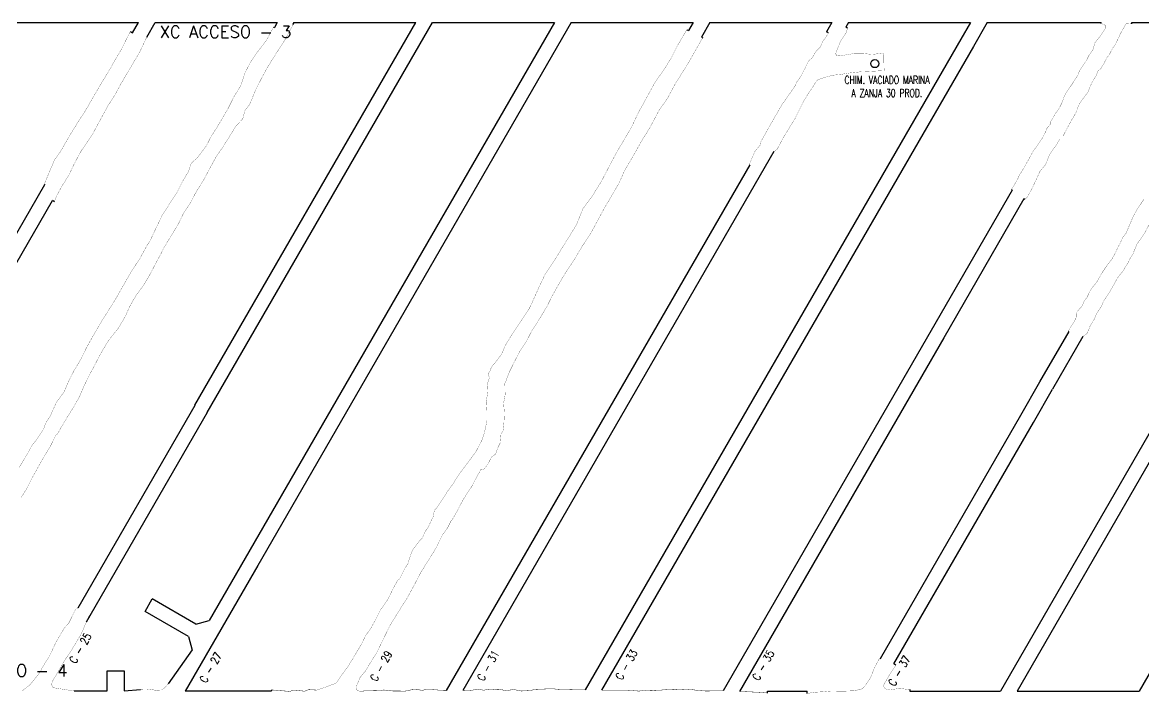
# Model space of a CAD drawing. Header units: millimetres. Extents: x -28 to 1943, y -5245 to 2752.
# Drawn here: x 987.2 to 1267.3, y 2086.6 to 2254.3 of the extents above; entities that cross this region are included whole.
import ezdxf
from ezdxf.enums import TextEntityAlignment as Align

# ---------------------------------------------------------------- set-up
doc = ezdxf.new("R2010")
doc.units = ezdxf.units.MM
doc.styles.add('ROMANS', font='romans.shx', dxfattribs={"width": 0.8})
doc.styles.add('ROMANT', font='romant.shx', dxfattribs={"height": 3})

msp = doc.modelspace()

# ---------------------------------------------------------------- linework, layer by layer
at = {"linetype": 'Continuous'}
for points in [[(985.687, 2254.314), (1016.165, 2254.314)], [(985.687, 2254.314), (1016.165, 2254.314)], [(1014.126, 2252.018), (1014.661, 2251.709)], [(1014.126, 2252.018), (1014.661, 2251.709)], [(1014.661, 2251.709), (1016.165, 2254.314)], [(1014.661, 2251.709), (1016.165, 2254.314)], [(1018.213, 2250.66), (1020.322, 2254.314)], [(1018.213, 2250.66), (1020.322, 2254.314)], [(1020.322, 2254.314), (1050.817, 2254.314)], [(1020.322, 2254.314), (1050.817, 2254.314)], [(1030.213, 2158.656), (1085.441, 2254.314)], [(1030.213, 2158.656), (1085.441, 2254.314)], [(1033.331, 2156.856), (1089.598, 2254.314)], [(1033.331, 2156.856), (1089.598, 2254.314)], [(1120.093, 2254.314), (1042.813, 2120.461)], [(1120.093, 2254.314), (1042.813, 2120.461)], [(1124.262, 2254.314), (1045.94, 2118.656)], [(1124.262, 2254.314), (1045.94, 2118.656)], [(1049.912, 2253.162), (1050.092, 2253.058)], [(1049.912, 2253.162), (1050.092, 2253.058)], [(1050.817, 2254.314), (1050.092, 2253.058)], [(1050.817, 2254.314), (1050.092, 2253.058)], [(1054.974, 2254.314), (1054.733, 2253.896)], [(1054.974, 2254.314), (1054.733, 2253.896)], [(1054.843, 2253.833), (1054.733, 2253.896)], [(1054.843, 2253.833), (1054.733, 2253.896)], [(1054.974, 2254.314), (1085.441, 2254.314)], [(1054.974, 2254.314), (1085.441, 2254.314)], [(1089.598, 2254.314), (1120.093, 2254.314)], [(1089.598, 2254.314), (1120.093, 2254.314)], [(1124.262, 2254.314), (1154.735, 2254.314)], [(1124.262, 2254.314), (1154.735, 2254.314)], [(1153.151, 2252.498), (1153.566, 2252.289)], [(1153.151, 2252.498), (1153.566, 2252.289)], [(1154.735, 2254.314), (1153.566, 2252.289)], [(1154.735, 2254.314), (1153.566, 2252.289)], [(1158.892, 2254.314), (1156.789, 2250.671)], [(1158.892, 2254.314), (1156.789, 2250.671)], [(1189.39, 2254.314), (1188.046, 2251.985)], [(1189.39, 2254.314), (1188.046, 2251.985)], [(1193.547, 2254.314), (1192.859, 2253.121)], [(1193.547, 2254.314), (1192.859, 2253.121)], [(1193.305, 2252.864), (1192.859, 2253.121)], [(1193.305, 2252.864), (1192.859, 2253.121)], [(1224.031, 2254.314), (1221.606, 2250.112)], [(1224.031, 2254.314), (1221.606, 2250.112)], [(1228.191, 2254.314), (1224.725, 2248.311)], [(1228.191, 2254.314), (1224.725, 2248.311)], [(1327.669, 2253.844), (1231.506, 2087.286)], [(1327.669, 2253.844), (1231.506, 2087.286)], [(1332.096, 2254.314), (1235.663, 2087.286)], [(1332.096, 2254.314), (1235.663, 2087.286)], [(1221.606, 2250.112), (1127.767, 2087.578)], [(1221.606, 2250.112), (1127.767, 2087.578)], [(1156.789, 2250.671), (1157.125, 2250.502)], [(1156.789, 2250.671), (1157.125, 2250.502)], [(1188.525, 2251.709), (1188.046, 2251.985)], [(1188.525, 2251.709), (1188.046, 2251.985)], [(1224.723, 2248.312), (1131.862, 2087.471)], [(1224.723, 2248.312), (1131.862, 2087.471)], [(1174.908, 2222.029), (1097.21, 2087.453)], [(1174.908, 2222.029), (1097.21, 2087.453)], [(1168.852, 2218.74), (1093.051, 2087.449)], [(1168.852, 2218.74), (1093.051, 2087.449)], [(965.38, 2166.356), (992.771, 2213.796)], [(965.38, 2166.356), (992.771, 2213.796)], [(992.607, 2213.891), (992.771, 2213.796)], [(992.607, 2213.891), (992.771, 2213.796)], [(1337.749, 2211.273), (1266.165, 2087.286)], [(1337.749, 2211.273), (1266.165, 2087.286)], [(963.923, 2156.632), (994.627, 2209.811)], [(963.923, 2156.632), (994.627, 2209.811)], [(995.159, 2209.504), (994.627, 2209.811)], [(995.159, 2209.504), (994.627, 2209.811)], [(1214.2, 2177.338), (1162.22, 2087.306)], [(1214.2, 2177.338), (1162.22, 2087.306)], [(1217.317, 2175.538), (1166.316, 2087.201)], [(1217.317, 2175.538), (1166.316, 2087.201)], [(1030.216, 2158.654), (1000.976, 2108.008)], [(1030.216, 2158.654), (1000.976, 2108.008)], [(1033.334, 2156.854), (1003.08, 2104.453)], [(1033.334, 2156.854), (1003.08, 2104.453)], [(1201.512, 2095.389), (1236.613, 2156.185)], [(1201.512, 2095.389), (1236.613, 2156.185)], [(1204.902, 2094.06), (1239.731, 2154.385)], [(1204.902, 2094.06), (1239.731, 2154.385)], [(1042.808, 2120.464), (1033.824, 2104.906)], [(1042.808, 2120.464), (1033.824, 2104.906)], [(1045.928, 2118.663), (1027.807, 2087.286)], [(1045.928, 2118.663), (1027.807, 2087.286)], [(1017.806, 2107.164), (1019.606, 2110.282)], [(1017.806, 2107.164), (1019.606, 2110.282)], [(1030.473, 2104.008), (1019.606, 2110.282)], [(1030.473, 2104.008), (1019.606, 2110.282)], [(1028.673, 2100.89), (1017.806, 2107.164)], [(1028.673, 2100.89), (1017.806, 2107.164)], [(1030.473, 2104.008), (1033.838, 2104.909)], [(1030.473, 2104.008), (1033.838, 2104.909)], [(1028.673, 2100.89), (1029.575, 2097.524)], [(1028.673, 2100.89), (1029.575, 2097.524)], [(1029.57, 2097.539), (1023.533, 2089.039)], [(1029.57, 2097.539), (1023.533, 2089.039)], [(1201.324, 2095.498), (1201.512, 2095.389)], [(1201.324, 2095.498), (1201.512, 2095.389)], [(1205.389, 2093.779), (1204.902, 2094.06)], [(1205.389, 2093.779), (1204.902, 2094.06)], [(1008.334, 2092.29), (1012.534, 2092.29)], [(1008.334, 2087.29), (1008.334, 2092.29)], [(1008.334, 2092.29), (1012.534, 2092.29)], [(1008.334, 2087.29), (1008.334, 2092.29)], [(1012.534, 2092.29), (1012.534, 2087.29)], [(1012.534, 2092.29), (1012.534, 2087.29)], [(1000.104, 2087.289), (1008.334, 2087.29)], [(1000.104, 2087.289), (1008.334, 2087.29)], [(1012.534, 2087.29), (1016.613, 2087.649)], [(1012.534, 2087.29), (1016.613, 2087.649)], [(1027.81, 2087.291), (1049.353, 2087.292)], [(1027.81, 2087.291), (1049.353, 2087.292)], [(1049.353, 2087.572), (1049.353, 2087.292)], [(1049.353, 2087.572), (1049.353, 2087.292)], [(1173.296, 2086.781), (1173.296, 2087.286)], [(1173.296, 2087.286), (1183.174, 2087.286)], [(1173.296, 2086.781), (1173.296, 2087.286)], [(1173.296, 2087.286), (1183.174, 2087.286)], [(1183.174, 2086.67), (1183.174, 2087.286)], [(1183.174, 2086.67), (1183.174, 2087.286)], [(1208.838, 2087.623), (1208.838, 2087.286)], [(1208.838, 2087.623), (1208.838, 2087.286)], [(1208.838, 2087.286), (1231.506, 2087.286)], [(1208.838, 2087.286), (1231.506, 2087.286)], [(1235.663, 2087.286), (1266.165, 2087.286)], [(1235.663, 2087.286), (1266.165, 2087.286)]]:
    msp.add_lwpolyline(points, dxfattribs=at)
at = {"color": 5, "linetype": 'Continuous', "const_width": 0.05}
for points in [[(1014.126, 2252.018), (1013.09, 2250.04), (1012.023, 2247.852), (1010.028, 2244.453), (1009.36, 2243.228), (1008.124, 2241.154), (1007.2, 2239.682), (1004.528, 2235.127), (1003.175, 2232.722), (1001.29, 2229.812), (999.007, 2226.131), (996.656, 2222.032), (995.145, 2219.942), (994.112, 2217.467), (992.607, 2213.891)], [(1040.459, 2228.377), (1042.186, 2230.18), (1042.773, 2232.362), (1043.872, 2233.733), (1045.495, 2237.612), (1046.867, 2240.315), (1048.41, 2243.153), (1050.733, 2246.865), (1052.551, 2249.639), (1053.709, 2251.746), (1054.843, 2253.833)], [(1049.912, 2253.162), (1048.128, 2249.87), (1045.467, 2246.379), (1044.052, 2244.204), (1042.704, 2241.614), (1041.688, 2238.447)], [(995.159, 2209.504), (995.719, 2211.042), (997.01, 2213.407), (998.708, 2216.05), (999.905, 2218.592), (1001.677, 2221.97), (1004.712, 2226.439), (1006.73, 2230.231), (1008.554, 2233.552), (1010.204, 2236.093), (1011.866, 2239.153), (1012.84, 2240.82), (1014.095, 2242.895), (1016.522, 2247.043), (1018.213, 2250.66)], [(992.18, 2152.288), (992.522, 2152.971), (993.048, 2154.323), (994.231, 2156.224), (995.6, 2159.331), (997.615, 2162.099), (998.945, 2165.2), (1000.052, 2167.326), (1001.855, 2170.37), (1003.109, 2172.958), (1004.895, 2176.169), (1007.021, 2179.768), (1008.939, 2182.805), (1010.589, 2185.458), (1012.17, 2188.268), (1014.397, 2192.141), (1016.571, 2195.441), (1018.267, 2198.553), (1018.911, 2199.507), (1020.304, 2202.429), (1022.013, 2206.003), (1023.216, 2207.807), (1024.145, 2209.438), (1025.672, 2211.621), (1027.229, 2214.721), (1028.561, 2216.908), (1029.371, 2219.184), (1030.783, 2220.411), (1033.098, 2223.473), (1034.282, 2225.779), (1036.243, 2228.881), (1038.564, 2232.869), (1040.013, 2235.786), (1041.688, 2238.447)], [(1008.885, 2175.18), (1011.113, 2177.899), (1012.814, 2180.819), (1014.042, 2183.508), (1015.53, 2186.08), (1017.401, 2188.621), (1018.916, 2191.159), (1020.267, 2193.754), (1021.854, 2196.707), (1022.399, 2197.843), (1024.041, 2200.548), (1026.124, 2203.985), (1027.286, 2206.407), (1029.149, 2209.282), (1030.374, 2211.651), (1032.431, 2214.951), (1034.266, 2218.426), (1035.688, 2220.988), (1037.111, 2222.991), (1039.153, 2226.229), (1040.459, 2228.377)], [(986.877, 2135.674), (988.221, 2137.829), (989.451, 2140.287), (990.913, 2142.919), (992.408, 2145.584), (994.126, 2148.406), (995.474, 2151.145), (995.977, 2151.587), (996.944, 2153.335), (998.268, 2155.537), (999.999, 2158.329), (1001.445, 2160.874), (1002.61, 2163.606), (1003.779, 2166.036), (1005.278, 2168.829), (1006.305, 2170.807), (1007.456, 2172.861), (1008.885, 2175.18)], [(986.403, 2143.209), (988.601, 2146.898), (989.502, 2148.574), (990.851, 2150.276), (992.18, 2152.288)]]:
    msp.add_lwpolyline(points, dxfattribs=at)
at = {"linetype": 'Continuous'}
for points, const_width in [([(1125.552, 2203.72), (1127.203, 2207.802), (1129.481, 2210.867), (1131.886, 2214.754), (1131.887, 2214.768), (1134.214, 2219.242), (1135.797, 2222.162), (1137.524, 2225.093), (1139.318, 2228.12), (1140.99, 2231.683), (1142.777, 2234.91), (1145.196, 2239.368), (1147.163, 2242.12), (1149.192, 2245.305), (1150.893, 2248.688), (1153.151, 2252.498)], 0.05), ([(1193.305, 2252.864), (1192.979, 2251.799), (1191.534, 2249.586), (1190.807, 2247.769), (1190.34, 2246.502), (1190.549, 2246.049), (1191.09, 2245.945), (1192.042, 2246.067), (1195.021, 2246.562), (1196.954, 2246.569), (1199.423, 2246.323), (1202.33, 2246.636), (1202.433, 2242.277)], 0.05), ([(1122.982, 2192.023), (1124.969, 2194.939), (1126.925, 2198.263), (1129.071, 2201.52), (1131.27, 2205.56), (1132.412, 2207.687), (1134.59, 2211.404), (1136.086, 2213.916), (1137.604, 2217.32), (1139.945, 2221.311), (1141.868, 2224.732), (1143.838, 2227.882), (1146.154, 2232.243), (1148.313, 2235.378), (1150.551, 2239.505), (1152.365, 2242.289), (1153.889, 2244.805), (1155.782, 2248.183), (1157.125, 2250.502)], 0.05), ([(1168.852, 2218.74), (1168.765, 2218.832), (1170.146, 2222.055), (1171.495, 2223.716), (1171.623, 2224.492), (1173.207, 2227.303), (1174.796, 2230.106), (1176.276, 2232.661), (1176.803, 2233.604), (1180.123, 2238.327), (1180.654, 2239.476), (1181.741, 2241.018), (1182.669, 2242.862), (1183.581, 2244.696), (1184.456, 2245.434), (1185.454, 2247.159), (1186.494, 2248.159), (1187.094, 2249.546), (1187.99, 2250.767), (1188.525, 2251.709)], 0.05), ([(1202.433, 2242.277), (1198.163, 2242.047), (1196.808, 2241.999), (1193.993, 2241.71), (1191.465, 2241.301), (1189.553, 2241.125), (1187.548, 2240.551), (1186.015, 2240.072), (1185.547, 2239.702), (1184.26, 2237.624), (1183.49, 2236.576), (1182.15, 2234.301), (1180.173, 2230.292), (1177.299, 2225.619), (1175.727, 2222.654), (1174.908, 2222.029)], 0.05), ([(1083.454, 2119.027), (1083.892, 2120.563), (1084.599, 2122.449), (1086.225, 2124.632), (1087.136, 2125.626), (1087.652, 2126.921), (1088.625, 2128.362), (1089.287, 2129.87), (1089.741, 2130.731), (1090.08, 2132.391), (1090.769, 2133.193), (1092.914, 2136.409), (1093.033, 2136.708), (1094.621, 2138.875), (1096.251, 2141.432), (1098.366, 2144.258), (1100.469, 2147.09), (1102.049, 2150.136), (1102.663, 2152.179), (1103.21, 2154.86), (1103.207, 2157.389), (1103.066, 2159.621), (1103.335, 2161.676), (1103.227, 2163.805), (1103.81, 2165.544), (1103.489, 2166.545), (1104.15, 2167.478), (1104.158, 2167.785), (1104.698, 2168.668), (1105.322, 2169.369), (1106.863, 2171.444), (1107.699, 2173.421), (1109.387, 2176.285), (1111.515, 2179.454), (1113.595, 2182.486), (1114.291, 2183.895), (1116.054, 2187.81), (1117.619, 2191.158), (1119.811, 2194.449), (1121.74, 2197.583), (1123.343, 2200.149), (1125.552, 2203.72)], 0.05), ([(1071.651, 2087.2), (1070.888, 2087.369), (1070.497, 2087.808), (1070.735, 2088.793), (1071.53, 2090.718), (1072.856, 2092.27), (1073.927, 2094.082), (1075.708, 2096.904), (1077.257, 2100.121), (1078.984, 2103.654), (1080.866, 2106.744), (1083.176, 2110.327), (1085.112, 2113.886), (1086.673, 2116.888), (1088.826, 2120.327), (1090.615, 2123.205), (1091.047, 2124.174), (1092.11, 2126.295), (1092.155, 2126.361), (1093.344, 2127.983), (1094.229, 2129.762), (1094.54, 2130.082), (1096.026, 2132.707), (1096.654, 2133.962), (1097.272, 2135.073), (1098.259, 2136.667), (1099.454, 2138.455), (1100.415, 2140.326), (1101.695, 2142.608), (1102.467, 2142.708), (1103.311, 2143.723), (1104.377, 2145.771), (1105.394, 2146.466), (1105.855, 2147.913), (1106.532, 2149.3), (1106.719, 2151.465), (1107.205, 2152.156), (1107.44, 2154.152), (1107.567, 2156.593), (1107.378, 2159.218), (1107.747, 2161.276), (1107.689, 2164.096), (1108.88, 2167.148), (1110.12, 2169.64), (1111.486, 2172.269), (1113.028, 2174.559), (1114.347, 2177.134), (1115.338, 2178.633), (1118.272, 2183.488), (1119.475, 2185.947), (1121.099, 2188.82), (1122.982, 2192.023)], 0.05), ([(1068.473, 2093.39), (1069.707, 2095.392), (1070.841, 2097.261), (1071.885, 2099), (1072.862, 2101.064), (1074.206, 2102.974), (1075.461, 2105.238), (1076.623, 2107.568), (1077.639, 2108.94), (1078.639, 2110.503), (1079.743, 2112.831), (1080.853, 2114.879), (1080.974, 2115.058), (1081.376, 2115.27), (1082.777, 2118.087), (1083.454, 2119.027)], 0.05), ([(986.992, 2087.268), (988.126, 2088.102), (989.161, 2088.962), (991.672, 2092.107), (992.051, 2092.983), (992.905, 2094.434), (993.595, 2095.429), (994.443, 2097.137), (995.536, 2099.478), (996.678, 2101.427), (997.73, 2103.148), (998.715, 2104.213), (1000.361, 2107.526), (1001.258, 2108.23)], 0.05), ([(1003.859, 2106.227), (1003.222, 2104.804), (1002.659, 2103.409), (1001.781, 2101.461), (1000.055, 2098.5), (998.723, 2096.459), (997.53, 2094.652), (996.09, 2092.09), (994.79, 2089.964), (994.385, 2088.866), (994.864, 2088.112), (1000.104, 2087.289)], 0.05), ([(1183.174, 2086.67), (1185.15, 2086.979), (1187.281, 2087.106), (1189.273, 2087.303), (1191.896, 2087.234), (1194.972, 2087.341), (1196.966, 2087.833), (1197.853, 2088.79), (1199.113, 2090.767), (1200.01, 2093.079), (1201.324, 2095.498)], 0.05), ([(1060.631, 2087.516), (1062.266, 2088.03), (1063.989, 2088.692), (1065.544, 2089.196), (1066.972, 2091.348), (1068.473, 2093.39)], 0.05), ([(1205.389, 2093.779), (1203.603, 2091.065), (1202.271, 2088.665), (1202.504, 2087.882), (1203.796, 2087.591), (1206.34, 2087.937), (1208.838, 2087.623)], 0.05), ([(1016.613, 2087.649), (1018.214, 2087.621), (1018.74, 2087.721), (1020.529, 2087.466), (1022.191, 2087.572), (1023.533, 2089.039)], 0.05), ([(1060.631, 2087.516), (1058.66, 2087.635), (1057.652, 2087.238), (1054.915, 2087.533), (1053.967, 2087.182), (1049.353, 2087.572)], 0.1), ([(1093.051, 2087.449), (1091.764, 2087.475), (1089.526, 2087.637), (1087.897, 2087.698), (1087.179, 2087.462), (1086.363, 2087.548), (1085.715, 2087.71), (1084.271, 2087.596), (1083.352, 2087.328), (1082.384, 2087.245), (1081.386, 2087.293), (1079.666, 2087.292), (1077.418, 2087.55), (1076.613, 2087.412), (1075.393, 2087.37), (1074.044, 2087.353), (1072.509, 2087.304), (1071.651, 2087.2)], 0.1), ([(1127.767, 2087.578), (1127.084, 2087.597), (1124.954, 2087.603), (1121.097, 2087.701), (1119.426, 2087.859), (1115.192, 2087.684), (1114.114, 2087.414), (1111.788, 2087.282), (1110.693, 2087.498), (1109.852, 2087.657), (1108.562, 2087.464), (1107.66, 2087.328), (1107.535, 2087.376), (1107.029, 2087.614), (1106.492, 2087.719), (1105.717, 2087.703), (1105.435, 2087.583), (1104.697, 2087.747), (1103.532, 2087.71), (1102.604, 2087.52), (1102.328, 2087.501), (1101.909, 2087.564), (1101.539, 2087.747), (1098.811, 2087.427), (1097.21, 2087.453)], 0.1), ([(1162.22, 2087.306), (1160.466, 2087.312), (1157.816, 2087.287), (1155.524, 2087.468), (1154.512, 2087.638), (1153.057, 2087.746), (1150.218, 2087.606), (1148.497, 2087.663), (1146.794, 2087.525), (1144.819, 2087.437), (1143.037, 2087.491), (1141.19, 2087.265), (1137.971, 2087.507), (1135.128, 2087.495), (1131.862, 2087.471)], 0.1), ([(1173.296, 2086.781), (1171.314, 2086.955), (1166.316, 2087.201)], 0.1)]:
    msp.add_lwpolyline(points, dxfattribs=dict(at, const_width=const_width))
for points in [[(1158.892, 2254.314), (1189.39, 2254.314)], [(1158.892, 2254.314), (1189.39, 2254.314)], [(1193.547, 2254.314), (1224.031, 2254.314)], [(1193.547, 2254.314), (1224.031, 2254.314)], [(1228.191, 2254.314), (1256.639, 2254.314)], [(1228.191, 2254.314), (1256.639, 2254.314)], [(1256.639, 2254.086), (1256.639, 2254.314)], [(1256.639, 2254.086), (1256.639, 2254.314)], [(1264.338, 2253.962), (1264.338, 2254.314)], [(1264.338, 2254.314), (1279.626, 2254.314)], [(1264.338, 2253.962), (1264.338, 2254.314)], [(1264.338, 2254.314), (1279.626, 2254.314)], [(1234.463, 2212.435), (1214.2, 2177.338)], [(1234.463, 2212.435), (1214.2, 2177.338)], [(1237.339, 2210.216), (1217.317, 2175.538)], [(1237.339, 2210.216), (1217.317, 2175.538)], [(1234.252, 2212.557), (1234.463, 2212.435)], [(1234.252, 2212.557), (1234.463, 2212.435)], [(1237.565, 2210.085), (1237.339, 2210.216)], [(1237.565, 2210.085), (1237.339, 2210.216)], [(1241.341, 2164.531), (1248.634, 2177.124)], [(1241.341, 2164.531), (1248.634, 2177.124)], [(1252.095, 2175.875), (1244.481, 2162.713)], [(1252.095, 2175.875), (1244.481, 2162.713)], [(1236.613, 2156.185), (1241.341, 2164.531)], [(1236.613, 2156.185), (1241.341, 2164.531)], [(1239.731, 2154.385), (1244.481, 2162.713)], [(1239.731, 2154.385), (1244.481, 2162.713)]]:
    msp.add_lwpolyline(points)
at = {"const_width": 0.05}
for points in [[(1234.252, 2212.557), (1235.647, 2214.927), (1236.081, 2215.73), (1236.081, 2215.91), (1237.597, 2218.353), (1238.087, 2219.286), (1238.702, 2220.353), (1239.671, 2222.145), (1241.051, 2224.022), (1241.98, 2225.451), (1242.854, 2227.143), (1243.18, 2227.993), (1243.912, 2228.786), (1243.944, 2229.443), (1244.581, 2230.414), (1245.146, 2231.434), (1245.804, 2232.329), (1246.228, 2233.011), (1246.582, 2233.672), (1246.854, 2234.225), (1247.098, 2234.9), (1247.527, 2236.028), (1248.097, 2237.067), (1248.952, 2238.24), (1249.824, 2239.545), (1250.947, 2241.308), (1251.217, 2242.241), (1251.722, 2243.014), (1252.679, 2244.36), (1252.816, 2244.508), (1253.644, 2246.141), (1254.566, 2247.407), (1254.996, 2248.817), (1255.087, 2249.223), (1256.214, 2250.617), (1257.746, 2252.908), (1257.732, 2253.577), (1256.639, 2254.086)], [(1237.565, 2210.085), (1237.978, 2210.479), (1238.239, 2210.718), (1239.467, 2213.002), (1240.034, 2214.176), (1241.337, 2217.048), (1242.631, 2218.631), (1242.732, 2218.704), (1243.829, 2221.398), (1245.319, 2223.523), (1246.344, 2225.117), (1247.15, 2225.927), (1248.292, 2228.138), (1249.339, 2230.031), (1249.941, 2230.993), (1250.487, 2232.043), (1250.954, 2233.411), (1251.576, 2234.556), (1252.441, 2235.674), (1253.393, 2236.927), (1253.811, 2238.072), (1254.401, 2239.384), (1255.487, 2241.145), (1255.825, 2242.109), (1255.863, 2242.193), (1256.616, 2242.814), (1257.15, 2243.739), (1257.429, 2244.107), (1257.608, 2244.584), (1258.221, 2245.721), (1258.633, 2246.151), (1259.547, 2247.902), (1260.186, 2248.773), (1260.781, 2250.014), (1261.349, 2251.249), (1262.037, 2252.559), (1262.514, 2253.359), (1263.025, 2254.115), (1263.719, 2254.098), (1264.338, 2253.962)], [(1265.639, 2207.608), (1267.309, 2210.099)], [(1265.627, 2207.614), (1264.735, 2205.982), (1263.702, 2203.584), (1262.858, 2201.615), (1262.063, 2200.613), (1261.353, 2199.053), (1260.832, 2198.106), (1260.317, 2196.962), (1259.427, 2195.346), (1259.372, 2195.223), (1258.04, 2193.492), (1256.767, 2191.582), (1255.544, 2189.434), (1254.091, 2187.627), (1253.052, 2185.48), (1252.476, 2184.823)], [(1256.569, 2183.108), (1257.224, 2184.588), (1258.68, 2186.83), (1259.629, 2188.456), (1260.739, 2190.485), (1261.979, 2192.055), (1262.855, 2193.4), (1263.406, 2194.265), (1263.998, 2195.596), (1264.619, 2196.53), (1265.247, 2198.084), (1265.616, 2198.987), (1265.795, 2199.228), (1267.126, 2201.054), (1267.677, 2202.003), (1269.033, 2204.566), (1269.209, 2204.816)], [(1252.476, 2184.823), (1251.947, 2183.545), (1250.528, 2181.895), (1250.499, 2180.762), (1249.862, 2179.417), (1249.09, 2178.355), (1248.504, 2177.233)], [(1253.057, 2176.532), (1253.212, 2176.814), (1253.963, 2178.611), (1255, 2180.282), (1255.56, 2181.632), (1256.569, 2183.108)], [(1248.504, 2177.233), (1248.634, 2177.124)], [(1252.095, 2175.875), (1253.057, 2176.532)]]:
    msp.add_lwpolyline(points, dxfattribs=at)
at = {"linetype": 'Continuous'}
msp.add_circle((1200.103, 2244.015), 1, dxfattribs=at)

# ---------------------------------------------------------------- texts
at = {"linetype": 'Continuous', "style": 'ROMANT'}
for s, p in [('XC ACCESO - 3', (1021.424, 2250.466)), ('XC ACCESO - 4', (965.499, 2090.902))]:
    msp.add_text(s, height=3, dxfattribs=at).set_placement(p)
at = {"style": 'ROMANS', "width": 0.7}
for s, p in [('CHIM. VACIADO MARINA', (1213.792, 2238.941)), ('A ZANJA 30 PROD.', (1211.967, 2235.679))]:
    msp.add_text(s, height=2, dxfattribs=at).set_placement(p, align=Align.RIGHT)
at = {"style": 'ROMANS', "width": 0.8}
for s, p in [('C - 25', (1000.469, 2093.957)), ('C - 27', (1033.027, 2089.09)), ('C - 29', (1075.616, 2089.483)), ('C - 31', (1102.326, 2089.575)), ('C - 33', (1136.908, 2089.823)), ('C - 35', (1171.096, 2089.677)), ('C - 37', (1205.084, 2088.293))]:
    msp.add_text(s, height=2, rotation=60.34719, dxfattribs=at).set_placement(p)

doc.saveas('drawing.dxf')
